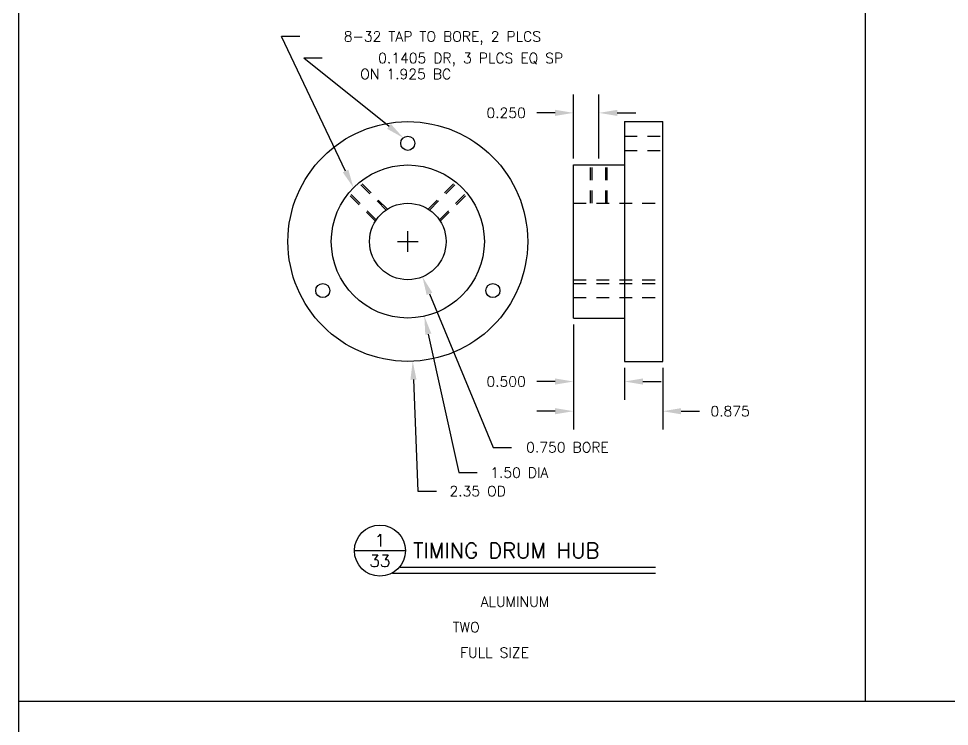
# Model space of a CAD drawing. Extents: x 0 to 33, y 0 to 24.7.
# Drawn here: x 0 to 9.12, y 12.2 to 19.14 of the extents above; entities that cross this region are included whole.
import ezdxf
from ezdxf.enums import TextEntityAlignment as Align

# ---------------------------------------------------------------- set-up
doc = ezdxf.new("R2010")
doc.units = 0
doc.header["$MEASUREMENT"] = 0
doc.linetypes.add('HIDDEN2', pattern=[0.1875, 0.125, -0.0625])
doc.layers.get('0').update_dxf_attribs({"linetype": 'CONTINUOUS'})
doc.layers.get('DEFPOINTS').update_dxf_attribs({"linetype": 'CONTINUOUS'})
for name, color, linetype in [('BORDER', 5, 'CONTINUOUS'), ('DIM', 1, 'CONTINUOUS'), ('NFHIDDEN', 6, 'HIDDEN2'), ('OBJECT', 3, 'CONTINUOUS'), ('TEXT', 1, 'CONTINUOUS')]:
    doc.layers.add(name, color=color, linetype=linetype)
doc.styles.add('ROMANS', font='romans')
doc.styles.add('SIMPLEX', font='SIMPLEX')
doc.dimstyles.get("Standard").update_dxf_attribs({"dimtxt": 0.1, "dimasz": 0.18, "dimexe": 0.18, "dimexo": 0.063, "dimgap": 0.1, "dimtad": 0, "dimtih": 1, "dimtoh": 1, "dimdec": 3, "dimzin": 0, "dimdsep": 46, "dimtxsty": 'SIMPLEX', "dimcen": 0.1, "dimclrd": 1, "dimclre": 1, "dimclrt": 1, "dimadec": 0, "dimazin": 0, "dimtfac": 0.8, "dimtdec": 3, "dimtofl": 0, "dimtmove": 2, "dimatfit": 3, "dimfxl": 1, "dimtolj": 1, "dimtzin": 0, "dimarcsym": 0})

# ---------------------------------------------------------------- blocks, each defined once
blk = doc.blocks.new('*D6')
at = {"color": 1, "linetype": 'ByBlock', "transparency": 16777216}
for p, q in [((27.1591, 12.3704), (27.1591, 12.9983)), ((27.4091, 12.3704), (27.4091, 12.9983)), ((26.9791, 12.8183), (26.7991, 12.8183)), ((27.5891, 12.8183), (27.7691, 12.8183))]:
    blk.add_line(p, q, dxfattribs=at)
for points in [[(26.9791, 12.8483), (26.9791, 12.7883), (27.1591, 12.8183)], [(27.5891, 12.8483), (27.5891, 12.7883), (27.4091, 12.8183)]]:
    blk.add_solid(points, dxfattribs=at)
at = {"layer": 'DEFPOINTS', "color": 0, "linetype": 'ByBlock', "transparency": 16777216}
for p in [(27.1591, 12.8183), (27.1591, 12.3074), (27.4091, 12.3074)]:
    blk.add_point(p, dxfattribs=at)
at = {"color": 1, "linetype": 'ByBlock', "transparency": 16777216, "style": 'SIMPLEX'}
blk.add_text('0.250', height=0.1, dxfattribs=at).set_placement((26.4991, 12.8183), align=Align.MIDDLE_CENTER)
blk = doc.blocks.new('*D7')
at = {"color": 1, "linetype": 'ByBlock', "transparency": 16777216}
for p, q in [((27.1591, 10.7444), (27.1591, 10.0048)), ((27.6591, 10.3194), (27.6591, 10.0048)), ((26.9791, 10.1848), (26.7991, 10.1848)), ((27.8391, 10.1848), (28.0191, 10.1848))]:
    blk.add_line(p, q, dxfattribs=at)
for points in [[(26.9791, 10.2148), (26.9791, 10.1548), (27.1591, 10.1848)], [(27.8391, 10.2148), (27.8391, 10.1548), (27.6591, 10.1848)]]:
    blk.add_solid(points, dxfattribs=at)
at = {"layer": 'DEFPOINTS', "color": 0, "linetype": 'ByBlock', "transparency": 16777216}
for p in [(27.1591, 10.8074), (27.6591, 10.3824), (27.1591, 10.1848)]:
    blk.add_point(p, dxfattribs=at)
at = {"color": 1, "linetype": 'ByBlock', "transparency": 16777216, "style": 'SIMPLEX'}
blk.add_text('0.500', height=0.1, dxfattribs=at).set_placement((26.4991, 10.1848), align=Align.MIDDLE_CENTER)
blk = doc.blocks.new('*D8')
at = {"color": 1, "linetype": 'ByBlock', "transparency": 16777216}
for p, q in [((27.1591, 10.7444), (27.1591, 9.7139)), ((28.0341, 10.3194), (28.0341, 9.7139)), ((26.9791, 9.8939), (26.7991, 9.8939)), ((28.2141, 9.8939), (28.3941, 9.8939))]:
    blk.add_line(p, q, dxfattribs=at)
for points in [[(26.9791, 9.9239), (26.9791, 9.8639), (27.1591, 9.8939)], [(28.2141, 9.9239), (28.2141, 9.8639), (28.0341, 9.8939)]]:
    blk.add_solid(points, dxfattribs=at)
at = {"layer": 'DEFPOINTS', "color": 0, "linetype": 'ByBlock', "transparency": 16777216}
for p in [(27.1591, 10.8074), (28.0341, 10.3824), (28.0341, 9.8939)]:
    blk.add_point(p, dxfattribs=at)
at = {"color": 1, "linetype": 'ByBlock', "transparency": 16777216, "style": 'SIMPLEX'}
blk.add_text('0.875', height=0.1, dxfattribs=at).set_placement((28.6941, 9.8939), align=Align.MIDDLE_CENTER)
blk = doc.blocks.new('*D9')
at = {"color": 1, "linetype": 'ByBlock', "transparency": 16777216}
for p, q in [((25.5359, 11.4574), (25.5359, 11.6574)), ((25.4359, 11.5574), (25.6359, 11.5574)), ((25.7482, 11.0446), (26.3711, 9.5397)), ((26.3711, 9.5397), (26.5511, 9.5397))]:
    blk.add_line(p, q, dxfattribs=at)
blk.add_solid([(25.7205, 11.0331), (25.7759, 11.0561), (25.6793, 11.2109)], dxfattribs=at)
at = {"layer": 'DEFPOINTS', "color": 0, "linetype": 'ByBlock', "transparency": 16777216}
for p in [(25.3925, 11.9039), (25.6793, 11.2109)]:
    blk.add_point(p, dxfattribs=at)
at = {"color": 1, "linetype": 'ByBlock', "transparency": 16777216, "style": 'SIMPLEX'}
blk.add_text('0.750 BORE', height=0.1, dxfattribs=at).set_placement((27.1011, 9.5397), align=Align.MIDDLE_CENTER)
blk = doc.blocks.new('*D10')
at = {"color": 1, "linetype": 'ByBlock', "transparency": 16777216}
for p, q in [((25.5359, 11.4574), (25.5359, 11.6574)), ((25.4359, 11.5574), (25.6359, 11.5574)), ((25.7367, 10.6494), (26.0369, 9.292)), ((26.0369, 9.292), (26.2169, 9.292))]:
    blk.add_line(p, q, dxfattribs=at)
blk.add_solid([(25.7074, 10.6429), (25.766, 10.6558), (25.6979, 10.8251)], dxfattribs=at)
at = {"layer": 'DEFPOINTS', "color": 0, "linetype": 'ByBlock', "transparency": 16777216}
for p in [(25.374, 12.2897), (25.6979, 10.8251)]:
    blk.add_point(p, dxfattribs=at)
at = {"color": 1, "linetype": 'ByBlock', "transparency": 16777216, "style": 'SIMPLEX'}
blk.add_text('1.50 DIA', height=0.1, dxfattribs=at).set_placement((26.6288, 9.292), align=Align.MIDDLE_CENTER)
blk = doc.blocks.new('*D11')
at = {"color": 1, "linetype": 'ByBlock', "transparency": 16777216}
for p, q in [((25.5359, 11.4574), (25.5359, 11.6574)), ((25.4359, 11.5574), (25.6359, 11.5574)), ((25.5911, 10.2035), (25.6357, 9.1099)), ((25.6357, 9.1099), (25.8157, 9.1099))]:
    blk.add_line(p, q, dxfattribs=at)
blk.add_solid([(25.5611, 10.2023), (25.6211, 10.2048), (25.5838, 10.3834)], dxfattribs=at)
at = {"layer": 'DEFPOINTS', "color": 0, "linetype": 'ByBlock', "transparency": 16777216}
for p in [(25.4881, 12.7314), (25.5838, 10.3834)]:
    blk.add_point(p, dxfattribs=at)
at = {"color": 1, "linetype": 'ByBlock', "transparency": 16777216, "style": 'SIMPLEX'}
blk.add_text('2.35 OD', height=0.1, dxfattribs=at).set_placement((26.2204, 9.1099), align=Align.MIDDLE_CENTER)
blk = doc.blocks.new('P-TITLE')
at = {"layer": 'OBJECT'}
for p, q in [((-1.5625, -0.6375), (-1.0625, -0.6375)), ((-1.1125, -0.8), (1.3875, -0.8)), ((1.3875, -0.8625), (-1.1875, -0.8625))]:
    blk.add_line(p, q, dxfattribs=at)
blk.add_circle((-1.3125, -0.6375), 0.25, dxfattribs=at)
at = {"layer": 'OBJECT', "style": 'ROMANS'}
for tag, p in [('NO.', (-1.3125, -0.5375)), ('PAGE', (-1.3125, -0.7375))]:
    blk.add_attdef(tag, text='', height=0.12, dxfattribs=at).set_placement(p, align=Align.MIDDLE)
for tag, p, height in [('DESCRIPTION', (-0.9875, -0.7125), 0.15), ('MATERIAL', (-0.325, -1.1875), 0.1), ('#_REQUIRED', (-0.6, -1.438), 0.1), ('SCALE', (-0.525, -1.6875), 0.1)]:
    blk.add_attdef(tag, p, '', height=height, dxfattribs=at)
at = {"layer": 'OBJECT', "style": 'ROMANS', "flags": 2}
for tag, p in [('MATERIAL:', (-1.1625, -1.1875)), ('REQD:', (-1.1625, -1.4375)), ('SCALE:', (-1.1625, -1.6875))]:
    blk.add_attdef(tag, p, '', height=0.1, dxfattribs=at)

msp = doc.modelspace()

# ---------------------------------------------------------------- linework, layer by layer
at = {"layer": 'BORDER'}
for p, q in [((0, 21), (0, 0)), ((8.2959, 21), (8.2959, 12.4459)), ((0, 12.4459), (33, 12.4459))]:
    msp.add_line(p, q, dxfattribs=at)
at = {"layer": 'DIM', "color": 1}
for p, q in [((3.2042, 17.6422), (2.5765, 18.9612)), ((2.7565, 18.9612), (2.5765, 18.9612)), ((3.6298, 18.0799), (2.7947, 18.7497)), ((2.9747, 18.7497), (2.7947, 18.7497))]:
    msp.add_line(p, q, dxfattribs=at)
for points in [[(3.6485, 18.1033), (3.611, 18.0565), (3.7702, 17.9673)], [(3.2313, 17.6551), (3.1772, 17.6293), (3.2816, 17.4797)]]:
    msp.add_solid(points, dxfattribs=at)
at = {"layer": 'NFHIDDEN'}
for p, q in [((5.9373, 17.9831), (6.3123, 17.9831)), ((5.9373, 17.8451), (6.3123, 17.8451)), ((5.6053, 17.3266), (5.6053, 17.7016)), ((5.6193, 17.3266), (5.6193, 17.7016)), ((5.7553, 17.3266), (5.7553, 17.7016)), ((5.7693, 17.3266), (5.7693, 17.7016)), ((3.6014, 17.2604), (3.3341, 17.5278)), ((3.6134, 17.2683), (3.345, 17.5367)), ((4.0149, 17.2683), (4.2833, 17.5367)), ((4.0268, 17.2604), (4.2942, 17.5278)), ((3.5053, 17.1643), (3.2379, 17.4316)), ((4.123, 17.1643), (4.3904, 17.4316)), ((3.4974, 17.1523), (3.229, 17.4207)), ((4.1309, 17.1523), (4.3993, 17.4207)), ((5.4373, 17.3266), (6.3123, 17.3266)), ((5.4373, 16.5766), (6.3123, 16.5766)), ((5.4373, 16.5393), (6.3123, 16.5393)), ((5.4373, 16.4013), (6.3123, 16.4013))]:
    msp.add_line(p, q, dxfattribs=at)
at = {"layer": 'OBJECT'}
for p, q in [((5.9373, 18.1266), (6.3123, 18.1266)), ((5.9373, 18.1266), (5.9373, 15.7766)), ((6.3123, 15.7766), (6.3123, 18.1266)), ((5.4373, 17.7016), (5.9373, 17.7016)), ((5.4373, 16.2016), (5.4373, 17.7016)), ((5.4373, 16.2016), (5.9373, 16.2016)), ((5.9373, 15.7766), (6.3123, 15.7766))]:
    msp.add_line(p, q, dxfattribs=at)
for centre, radius in [((3.8141, 16.9516), 1.175), ((3.8141, 17.9141), 0.069), ((3.8141, 16.9516), 0.75), ((3.8141, 16.9516), 0.375), ((2.9806, 16.4703), 0.069), ((4.6477, 16.4703), 0.069)]:
    msp.add_circle(centre, radius, dxfattribs=at)

# ---------------------------------------------------------------- block references
at = {"layer": 'TEXT'}
ref = msp.add_blockref('P-TITLE', (4.8528, 14.5588), dxfattribs=at)
ref.add_attrib('SCALE', 'FULL SIZE', (4.3278, 12.8713), dxfattribs={"layer": 'OBJECT', "height": 0.1, "style": 'ROMANS'})
ref.add_attrib('#_REQUIRED', 'TWO', (4.2528, 13.1208), dxfattribs={"layer": 'OBJECT', "height": 0.1, "style": 'ROMANS'})
ref.add_attrib('MATERIAL', 'ALUMINUM', (4.5278, 13.3713), dxfattribs={"layer": 'OBJECT', "height": 0.1, "style": 'ROMANS'})
ref.add_attrib('NO.', '1', dxfattribs={"layer": 'OBJECT', "height": 0.12, "style": 'ROMANS'}).set_placement((3.5403, 14.0213), align=Align.MIDDLE)
ref.add_attrib('DESCRIPTION', 'TIMING DRUM HUB', (3.8653, 13.8463), dxfattribs={"layer": 'OBJECT', "height": 0.15, "style": 'ROMANS'})
ref.add_attrib('PAGE', '33', dxfattribs={"layer": 'OBJECT', "height": 0.12, "style": 'ROMANS'}).set_placement((3.5403, 13.8213), align=Align.MIDDLE)

# ---------------------------------------------------------------- texts
at = {"layer": 'DIM', "color": 1, "style": 'SIMPLEX'}
for s, p in [('8-32 TAP TO BORE, 2 PLCS', (5.1194, 18.9612)), ('0.1405 DR, 3 PLCS EQ SP', (5.3364, 18.7497)), ('ON 1.925 BC', (4.2391, 18.593))]:
    msp.add_text(s, height=0.1, dxfattribs=at).set_placement(p, align=Align.MIDDLE_RIGHT)

# ---------------------------------------------------------------- dimensions: what is measured, and where the dimension line sits
at = {"layer": 'DIM'}
for base, p1, p2, picture, middle in [((5.4373, 18.2125), (5.6873, 17.7016), (5.4373, 17.7016), '*D6', (4.7773, 18.2125)), ((5.4373, 15.579), (5.9373, 15.7766), (5.4373, 16.2016), '*D7', (4.7773, 15.579)), ((6.3123, 15.288), (5.4373, 16.2016), (6.3123, 15.7766), '*D8', (6.9723, 15.288))]:
    dim = msp.add_linear_dim(base=base, p1=p1, p2=p2, dimstyle='STANDARD', dxfattribs=at)
    dim.commit()
    dim.dimension.update_dxf_attribs({"geometry": picture, "text_midpoint": middle, "insert": (-21.7218, 5.3942)})
for p1, p2, text, picture, middle in [((3.7663, 18.1256), (3.862, 15.7775), '2.35 OD', '*D11', (4.4986, 14.5041)), ((3.6522, 17.6839), (3.9761, 16.2193), '1.50 DIA', '*D10', (4.907, 14.6861)), ((3.6707, 17.2981), (3.9575, 16.6051), '0.750 BORE', '*D9', (5.3793, 14.9338))]:
    dim = msp.add_diameter_dim_2p(p1=p1, p2=p2, text=text, dimstyle='STANDARD', dxfattribs=at)
    dim.commit()
    dim.dimension.update_dxf_attribs({"geometry": picture, "text_midpoint": middle, "insert": (-21.7218, 5.3942)})

doc.saveas('drawing.dxf')
